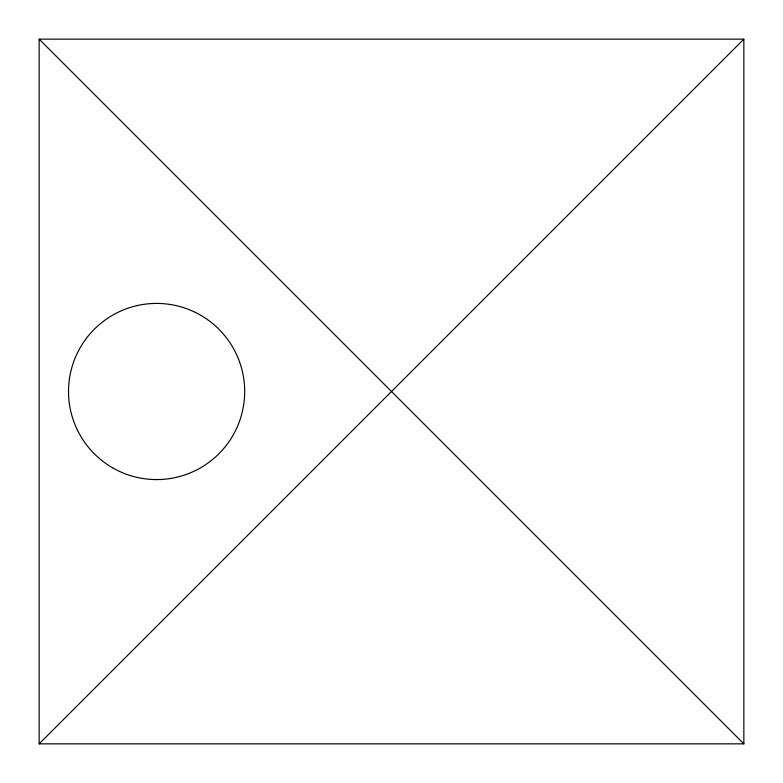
<?xml version="1.0" encoding="UTF-8"?>
<svg xmlns="http://www.w3.org/2000/svg" width="783" height="783" viewBox="0 0 783 783"><rect width="100%" height="100%" fill="white"/><g stroke="black" fill="none" stroke-linecap="round" stroke-linejoin="round"><path stroke-width="1.17" d="M39.15 743.85L743.85 39.15L39.15 39.15L39.15 743.85L743.85 743.85L743.85 39.15M39.15 39.15L743.85 743.85M112.556 467.784A88.088 88.088 0 0 0 244.688 391.5A88.088 88.088 0 0 0 112.556 315.216A88.088 88.088 0 0 0 112.556 467.784"/></g></svg>
